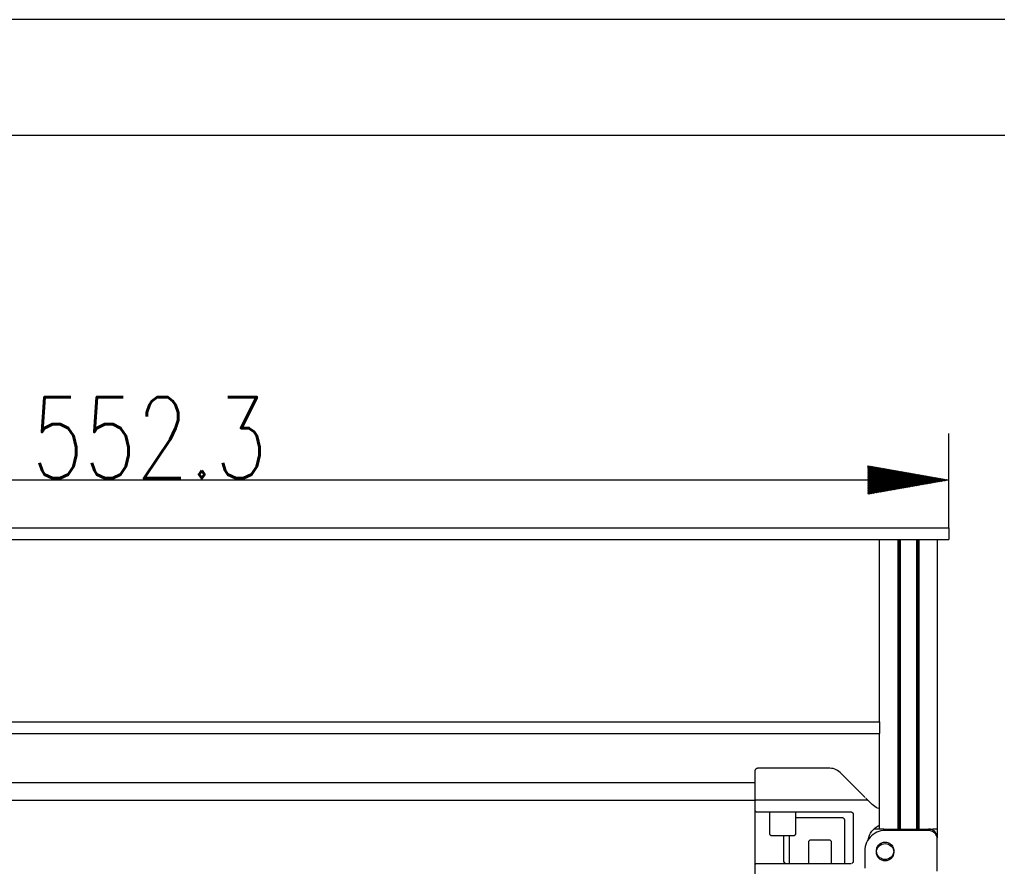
# Model space of a CAD drawing. Header units: millimetres. Extents: x 0 to 420, y 0 to 297.
# Drawn here: x 300.64 to 342.87, y 260.39 to 297 of the extents above; entities that cross this region are included whole.
import ezdxf

# ---------------------------------------------------------------- set-up
doc = ezdxf.new("R2010")
doc.units = ezdxf.units.MM
for name, color, linetype, true_color in [('1', 7, 'Continuous', 0xffffff), ('170', 7, 'Continuous', 0xffffff), ('171', 7, 'Continuous', 0xffffff)]:
    doc.layers.add(name, color=color, linetype=linetype, true_color=true_color)
doc.styles.add('blockfont_v2', font='simplex.shx')

msp = doc.modelspace()

# ---------------------------------------------------------------- hatches: boundary and pattern name
at = {"layer": '171', "linetype": 'Continuous', "lineweight": 13}
h = msp.add_hatch(dxfattribs=at)
h.set_pattern_fill('ANSI31', color=156, scale=0.0062, angle=-9.2e-14, style=0)
h.paths.add_polyline_path([(340.768, 277.12), (337.268, 276.503), (337.268, 277.737)], flags=0)

# ---------------------------------------------------------------- linework, layer by layer
at = {"layer": '1', "color": 155, "linetype": 'Continuous', "lineweight": 18}
for p, q in [((272.268, 275.047), (340.768, 275.047)), ((340.768, 275.047), (340.768, 274.547)), ((272.268, 274.547), (340.768, 274.547)), ((337.768, 266.672), (337.768, 274.547)), ((338.568, 274.547), (338.568, 262.047)), ((338.63, 274.547), (338.63, 262.047)), ((338.663, 274.547), (338.663, 262.047)), ((339.373, 274.547), (339.373, 262.047)), ((339.405, 274.547), (339.405, 262.047)), ((339.468, 274.547), (339.468, 262.047)), ((340.268, 274.547), (340.268, 262.047)), ((275.268, 266.672), (337.768, 266.672)), ((337.768, 266.672), (337.768, 266.172)), ((275.268, 266.172), (337.768, 266.172)), ((337.768, 262.047), (337.768, 266.172)), ((332.393, 264.047), (295.019, 264.047)), ((295.019, 263.297), (332.393, 263.297)), ((337.304, 263.26), (337.304, 263.261)), ((332.419, 262.808), (332.422, 262.806)), ((336.518, 262.797), (336.526, 262.796)), ((336.537, 262.795), (336.542, 262.794)), ((336.552, 262.792), (336.557, 262.79)), ((336.569, 262.786), (336.572, 262.785)), ((336.585, 262.777), (336.588, 262.775)), ((336.597, 262.769), (336.601, 262.765)), ((336.607, 262.759), (336.612, 262.754)), ((336.622, 262.741), (336.626, 262.735)), ((336.629, 262.729), (336.632, 262.723)), ((336.635, 262.716), (336.637, 262.71)), ((336.639, 262.704), (336.64, 262.698)), ((336.641, 262.691), (336.642, 262.685)), ((337.761, 262.209), (337.768, 262.212)), ((337.762, 262.209), (337.768, 262.212)), ((337.955, 262.047), (337.768, 262.047)), ((337.955, 262.047), (338.555, 262.047)), ((338.555, 262.047), (338.568, 262.047)), ((338.568, 262.047), (338.58, 262.047)), ((338.58, 262.047), (338.618, 262.047)), ((338.618, 262.047), (338.63, 262.047)), ((338.63, 262.047), (338.663, 262.047)), ((338.663, 262.047), (339.373, 262.047)), ((339.373, 262.047), (339.405, 262.047)), ((339.405, 262.047), (339.418, 262.047)), ((339.418, 262.047), (339.455, 262.047)), ((339.455, 262.047), (339.468, 262.047)), ((339.468, 262.047), (339.48, 262.047)), ((339.48, 262.047), (340.08, 262.047)), ((340.268, 262.047), (340.08, 262.047)), ((340.268, 262.047), (340.268, 261.672)), ((337.283, 261.582), (337.283, 261.583)), ((336.616, 260.594), (336.613, 260.591)), ((336.642, 260.661), (336.642, 260.654))]:
    msp.add_line(p, q, dxfattribs=at)
at = {"layer": '1', "color": 155, "linetype": 'Continuous', "lineweight": 13}
for p, q in [((337.768, 266.672), (337.768, 274.547)), ((338.568, 274.547), (338.568, 262.047)), ((338.568, 274.547), (338.568, 262.047)), ((338.63, 274.547), (338.63, 262.047)), ((339.405, 262.047), (339.405, 274.547)), ((339.468, 262.047), (339.468, 274.547)), ((339.468, 262.047), (339.468, 274.547)), ((340.268, 274.547), (340.268, 262.047)), ((337.768, 262.047), (337.768, 266.172))]:
    msp.add_line(p, q, dxfattribs=at)
at = {"layer": '1', "color": 155, "linetype": 'Continuous', "lineweight": 18}
for points in [[(336.076, 264.489), (336.024, 264.536), (335.966, 264.576), (335.905, 264.61), (335.84, 264.637), (335.773, 264.656), (335.704, 264.668), (335.634, 264.672), (334.263, 264.672), (334.243, 264.672), (334.222, 264.672), (334.203, 264.672), (334.184, 264.672), (334.166, 264.672), (334.149, 264.672), (334.133, 264.672), (334.119, 264.672), (334.068, 264.672), (334.011, 264.672), (333.949, 264.672), (333.883, 264.672), (333.814, 264.672), (333.742, 264.672), (333.668, 264.672), (333.593, 264.672), (333.518, 264.672), (333.444, 264.672), (333.372, 264.672), (333.302, 264.672), (333.236, 264.672), (333.174, 264.672), (333.117, 264.672), (333.066, 264.672), (333.052, 264.672), (333.037, 264.672), (333.02, 264.672), (333.002, 264.672), (332.983, 264.672), (332.963, 264.672), (332.943, 264.672), (332.923, 264.672), (332.518, 264.672), (332.504, 264.671), (332.49, 264.669), (332.477, 264.665), (332.464, 264.659), (332.451, 264.653), (332.44, 264.645), (332.429, 264.635), (332.42, 264.625), (332.412, 264.613), (332.405, 264.601), (332.4, 264.588), (332.396, 264.575), (332.394, 264.561), (332.393, 264.547), (332.393, 263.359), (332.393, 263.345), (332.393, 263.332), (332.393, 263.318), (332.393, 263.305), (332.393, 263.293), (332.393, 263.281), (332.393, 263.271), (332.393, 263.262), (332.393, 263.254), (332.393, 263.247), (332.393, 263.241), (332.393, 263.238), (332.393, 263.235), (332.393, 263.234)], [(337.161, 263.404), (337.161, 263.404), (336.076, 264.489)], [(337.258, 263.29), (337.257, 263.29), (337.244, 263.294), (337.23, 263.296), (337.216, 263.297), (336.806, 263.297), (333.054, 263.297), (332.972, 263.297), (332.895, 263.297), (332.823, 263.297), (332.756, 263.297), (332.695, 263.297), (332.641, 263.297), (332.592, 263.297), (332.551, 263.297), (332.517, 263.297), (332.49, 263.297), (332.471, 263.297), (332.459, 263.297), (332.455, 263.297), (332.448, 263.296), (332.441, 263.295), (332.435, 263.293), (332.428, 263.291), (332.422, 263.287), (332.416, 263.283), (332.411, 263.279), (332.406, 263.273), (332.402, 263.268), (332.399, 263.261), (332.396, 263.255), (332.394, 263.248), (332.393, 263.241), (332.393, 263.234), (332.393, 262.859), (332.393, 262.852), (332.394, 262.845), (332.396, 262.839), (332.399, 262.832), (332.402, 262.826), (332.406, 262.82), (332.411, 262.815), (332.416, 262.811), (332.422, 262.806)], [(337.251, 263.314), (337.224, 263.341), (337.207, 263.358), (337.188, 263.377)], [(337.271, 263.284), (337.27, 263.284), (337.258, 263.29)], [(337.269, 263.296), (337.46, 263.105)], [(337.283, 263.277), (337.283, 263.278), (337.271, 263.284)], [(337.294, 263.269), (337.294, 263.27), (337.283, 263.277)], [(337.293, 263.271), (337.46, 263.105)], [(337.304, 263.261), (337.299, 263.266), (337.294, 263.271)], [(337.768, 262.937), (337.763, 262.938), (337.695, 262.957), (337.631, 262.984), (337.569, 263.018), (337.512, 263.058), (337.46, 263.105), (337.304, 263.26), (337.294, 263.269)], [(337.304, 263.261), (337.304, 263.261), (337.297, 263.268), (337.297, 263.268)], [(332.393, 262.859), (332.393, 262.859), (332.393, 262.622), (332.393, 260.722), (332.393, 260.484)], [(332.422, 262.806), (332.425, 262.805)], [(332.425, 262.805), (332.428, 262.803), (332.431, 262.802)], [(332.431, 262.802), (332.435, 262.8), (332.438, 262.799)], [(332.438, 262.799), (332.441, 262.798), (332.445, 262.798)], [(332.445, 262.798), (332.448, 262.797), (332.452, 262.797)], [(332.452, 262.797), (332.455, 262.797), (332.459, 262.797), (332.471, 262.797), (332.49, 262.797), (332.517, 262.797), (332.551, 262.797), (332.592, 262.797), (332.641, 262.797), (332.695, 262.797), (332.756, 262.797), (332.823, 262.797), (332.895, 262.797), (332.972, 262.797), (333.054, 262.797), (336.518, 262.797), (336.523, 262.797)], [(333.03, 262.797), (333.03, 261.834), (333.093, 261.772), (333.094, 261.772), (333.098, 261.772), (333.103, 261.772), (333.111, 261.772), (333.122, 261.772), (333.134, 261.772), (333.148, 261.772), (333.163, 261.772), (333.181, 261.772), (333.199, 261.772), (333.218, 261.772), (333.239, 261.772), (333.259, 261.772), (333.28, 261.772), (333.905, 261.772), (333.926, 261.772), (333.947, 261.772), (333.967, 261.772), (333.987, 261.772), (334.005, 261.772), (334.022, 261.772), (334.038, 261.772), (334.052, 261.772), (334.064, 261.772), (334.074, 261.772), (334.082, 261.772), (334.088, 261.772), (334.092, 261.772), (334.093, 261.772), (334.155, 261.834), (334.155, 262.797)], [(336.523, 262.797), (336.532, 262.796), (336.54, 262.795)], [(336.54, 262.795), (336.546, 262.793), (336.556, 262.791)], [(336.556, 262.791), (336.559, 262.79), (336.571, 262.785)], [(336.571, 262.785), (336.572, 262.784), (336.584, 262.778), (336.585, 262.777)], [(336.585, 262.777), (336.596, 262.769), (336.598, 262.768)], [(336.598, 262.768), (336.606, 262.76), (336.609, 262.758)], [(336.609, 262.758), (336.615, 262.75), (336.618, 262.747), (336.618, 262.747)], [(336.617, 262.748), (336.623, 262.739)], [(336.624, 262.738), (336.63, 262.727)], [(336.631, 262.725), (336.636, 262.714)], [(336.636, 262.712), (336.639, 262.7)], [(336.64, 262.699), (336.642, 262.686)], [(336.642, 262.686), (336.643, 262.672), (336.643, 262.672)], [(334.155, 262.547), (336.143, 262.547), (336.157, 262.546), (336.171, 262.544), (336.184, 262.54), (336.197, 262.534), (336.209, 262.528), (336.221, 262.52), (336.231, 262.51), (336.241, 262.5), (336.249, 262.488), (336.255, 262.476), (336.261, 262.463), (336.265, 262.45), (336.267, 262.436), (336.268, 262.422), (336.268, 260.548)], [(336.643, 262.678), (336.643, 262.678), (336.643, 262.672), (336.643, 260.672), (336.642, 260.661)], [(340.268, 260.234), (340.268, 261.609), (340.265, 261.651), (340.258, 261.693), (340.247, 261.733), (340.231, 261.772), (340.21, 261.809), (340.186, 261.843), (340.158, 261.875), (340.127, 261.903), (340.092, 261.927), (340.056, 261.947), (340.017, 261.963), (339.976, 261.975), (339.935, 261.982), (339.893, 261.984), (338.018, 261.984), (337.926, 261.98), (337.836, 261.965), (337.747, 261.942), (337.662, 261.909), (337.58, 261.867), (337.504, 261.817), (337.432, 261.76), (337.368, 261.695), (337.31, 261.624), (337.26, 261.547), (337.218, 261.465), (337.186, 261.38), (337.162, 261.291), (337.148, 261.201), (337.143, 261.109), (337.143, 260.359)], [(337.343, 261.777), (337.343, 261.777), (337.39, 261.868)], [(337.343, 261.777), (337.39, 261.868)], [(337.39, 261.868), (337.447, 261.953), (337.514, 262.03), (337.514, 262.03)], [(337.447, 261.953), (337.447, 261.953), (337.514, 262.03), (337.589, 262.099), (337.672, 262.159)], [(337.765, 262.047), (337.548, 262.047), (337.533, 262.048)], [(337.589, 262.1), (337.589, 262.1), (337.672, 262.159), (337.672, 262.16)], [(337.672, 262.159), (337.761, 262.209)], [(337.672, 262.16), (337.761, 262.209), (337.762, 262.209)], [(338.753, 262.047), (338.79, 262.011)], [(338.753, 262.047), (338.79, 262.01), (338.792, 262.009)], [(338.79, 262.011), (338.811, 261.984)], [(338.792, 262.009), (338.811, 261.984)], [(339.352, 261.984), (339.334, 262.047)], [(340.268, 261.609), (340.268, 261.672), (340.265, 261.714), (340.258, 261.755), (340.247, 261.796), (340.231, 261.835), (340.21, 261.871), (340.186, 261.906), (340.158, 261.937), (340.127, 261.965), (340.092, 261.989), (340.056, 262.01), (340.017, 262.026), (339.976, 262.037), (339.935, 262.045), (339.893, 262.047)], [(333.643, 260.665), (333.643, 260.672), (333.643, 261.772)], [(333.893, 260.548), (333.893, 261.772)], [(335.705, 260.547), (335.705, 261.509), (335.643, 261.572), (335.64, 261.572), (335.631, 261.572), (335.616, 261.572), (335.596, 261.572), (335.571, 261.572), (335.54, 261.572), (335.506, 261.572), (335.467, 261.572), (335.424, 261.572), (335.379, 261.572), (335.331, 261.572), (335.281, 261.572), (335.231, 261.572), (335.18, 261.572), (335.129, 261.572), (335.08, 261.572), (335.032, 261.572), (334.987, 261.572), (334.944, 261.572), (334.905, 261.572), (334.87, 261.572), (334.84, 261.572), (334.814, 261.572), (334.794, 261.572), (334.78, 261.572), (334.771, 261.572), (334.768, 261.572), (334.705, 261.509), (334.705, 260.547)], [(337.283, 261.583), (337.307, 261.682)], [(337.283, 261.582), (337.283, 261.582), (337.283, 261.583), (337.307, 261.681)], [(337.307, 261.682), (337.343, 261.777)], [(337.307, 261.681), (337.307, 261.682), (337.343, 261.777)], [(337.323, 261.723), (337.343, 261.777)], [(337.645, 261.128), (337.645, 261.141)], [(337.651, 261.094), (337.645, 261.128)], [(338.391, 261.141), (338.39, 261.128), (338.383, 261.087)], [(333.644, 260.658), (333.643, 260.672), (333.643, 260.672)], [(333.645, 260.651), (333.644, 260.658), (333.643, 260.665)], [(333.646, 260.644), (333.644, 260.658)], [(333.648, 260.637), (333.646, 260.644), (333.645, 260.651)], [(333.65, 260.631), (333.646, 260.644)], [(333.652, 260.624), (333.65, 260.631), (333.648, 260.637)], [(333.655, 260.618), (333.65, 260.631)], [(333.658, 260.611), (333.655, 260.618), (333.652, 260.624)], [(333.662, 260.605), (333.655, 260.618)], [(333.666, 260.6), (333.662, 260.605), (333.658, 260.611)], [(333.67, 260.594), (333.67, 260.594), (333.662, 260.605)], [(333.768, 260.547), (333.768, 260.547), (333.754, 260.548), (333.74, 260.55), (333.727, 260.554), (333.714, 260.559), (333.701, 260.566), (333.69, 260.574), (333.679, 260.583), (333.67, 260.594), (333.666, 260.6)], [(336.595, 260.574), (336.584, 260.566), (336.581, 260.564), (336.581, 260.564)], [(336.606, 260.583), (336.596, 260.574), (336.594, 260.573), (336.594, 260.573)], [(336.615, 260.594), (336.606, 260.584), (336.605, 260.583)], [(336.624, 260.605), (336.616, 260.594), (336.615, 260.594)], [(336.63, 260.618), (336.63, 260.618), (336.624, 260.605)], [(336.636, 260.63), (336.63, 260.618), (336.63, 260.618)], [(336.64, 260.644), (336.636, 260.631), (336.635, 260.629), (336.635, 260.629)], [(336.642, 260.657), (336.64, 260.644), (336.639, 260.642), (336.639, 260.642)], [(336.643, 260.672), (336.643, 260.672), (336.642, 260.659)], [(332.419, 260.535), (332.416, 260.533), (332.411, 260.529), (332.406, 260.523), (332.402, 260.518), (332.399, 260.511), (332.396, 260.505), (332.394, 260.498), (332.393, 260.491), (332.393, 260.484), (332.393, 260.109)], [(332.425, 260.539), (332.422, 260.537), (332.419, 260.535)], [(332.431, 260.542), (332.428, 260.541), (332.425, 260.539)], [(332.438, 260.544), (332.435, 260.543), (332.431, 260.542)], [(332.445, 260.546), (332.441, 260.545), (332.438, 260.544)], [(332.452, 260.547), (332.448, 260.546), (332.445, 260.546)], [(336.544, 260.55), (336.546, 260.55), (336.532, 260.548), (336.518, 260.547), (333.054, 260.547), (332.972, 260.547), (332.895, 260.547), (332.823, 260.547), (332.756, 260.547), (332.695, 260.547), (332.641, 260.547), (332.592, 260.547), (332.551, 260.547), (332.517, 260.547), (332.49, 260.547), (332.471, 260.547), (332.459, 260.547), (332.455, 260.547), (332.452, 260.547)]]:
    msp.add_lwpolyline(points, dxfattribs=at)
msp.add_lwpolyline([(338.393, 261.109), (338.39, 261.066), (338.383, 261.023), (338.37, 260.981), (338.353, 260.941), (338.331, 260.903), (338.305, 260.868), (338.275, 260.837), (338.242, 260.809), (338.205, 260.785), (338.166, 260.765), (338.125, 260.75), (338.083, 260.74), (338.04, 260.735), (337.996, 260.735), (337.953, 260.74), (337.91, 260.75), (337.869, 260.765), (337.83, 260.785), (337.794, 260.809), (337.76, 260.837), (337.731, 260.868), (337.705, 260.903), (337.683, 260.941), (337.665, 260.981), (337.653, 261.023), (337.645, 261.066), (337.643, 261.109), (337.645, 261.153), (337.653, 261.196), (337.665, 261.238), (337.683, 261.278), (337.705, 261.315), (337.731, 261.35), (337.76, 261.382), (337.794, 261.41), (337.83, 261.434), (337.869, 261.454), (337.91, 261.469), (337.953, 261.479), (337.996, 261.484), (338.04, 261.484), (338.083, 261.479), (338.125, 261.469), (338.166, 261.454), (338.205, 261.434), (338.242, 261.41), (338.275, 261.382), (338.305, 261.35), (338.331, 261.315), (338.353, 261.278), (338.37, 261.238), (338.383, 261.196), (338.39, 261.153), (338.393, 261.109)], close=True, dxfattribs=at)
msp.add_circle((338.018, 261.047), 0.375, dxfattribs=at)
at = {"layer": '170', "color": 80, "linetype": 'Continuous', "lineweight": 13}
msp.add_line((420, 297), (0, 297), dxfattribs=at)
at = {"layer": '170', "color": 80, "linetype": 'Continuous', "lineweight": 18}
msp.add_line((415, 292), (25, 292), dxfattribs=at)
at = {"layer": '171', "color": 124, "linetype": 'Continuous', "lineweight": 13}
msp.add_line((340.768, 275.047), (340.768, 279.12), dxfattribs=at)
at = {"layer": '171', "color": 156, "linetype": 'Continuous', "lineweight": 13}
msp.add_line((271.732, 277.12), (340.768, 277.12), dxfattribs=at)

# ---------------------------------------------------------------- texts
at = {"layer": '171', "color": 5, "linetype": 'Continuous', "lineweight": 13, "insert": (301.153, 277.197), "char_height": 3.5, "attachment_point": 7, "line_spacing_factor": 0.63253, "style": 'blockfont_v2'}
msp.add_mtext('\\W0.7539;552.3', dxfattribs=at)

doc.saveas('drawing.dxf')
